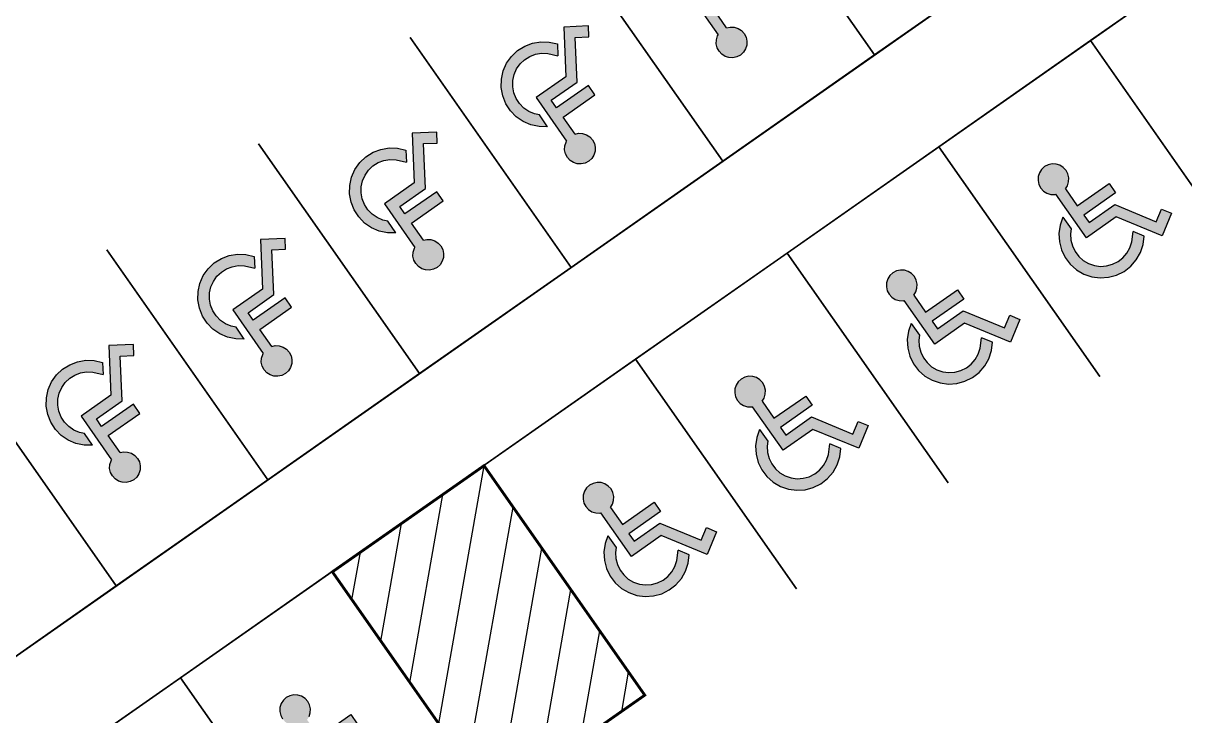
# Model space of a CAD drawing. Header units: millimetres. Extents: x 152904052 to 153933663, y 538271515 to 539240469.
# Drawn here: x 153315721 to 153336424, y 538655400 to 538667745 of the extents above; entities that cross this region are included whole.
import ezdxf

# ---------------------------------------------------------------- set-up
doc = ezdxf.new("R2010")
doc.units = ezdxf.units.MM
doc.layers.add('SCHM', color=9, linetype='Continuous')

msp = doc.modelspace()

# ---------------------------------------------------------------- hatches: boundary and pattern name
at = {"layer": 'SCHM'}
for points in [[(153328523.1, 538667612.7), (153328571.4, 538667559.9), (153328604.5, 538667496.5), (153328620, 538667426.6), (153328616.8, 538667355.1), (153328595.3, 538667286.8), (153328556.9, 538667226.5), (153328504.1, 538667178.1), (153328440.6, 538667145.1), (153328370.8, 538667129.6), (153328299.3, 538667132.7), (153328231, 538667154.2), (153328170.6, 538667192.7), (153328122.3, 538667245.4), (153328089.3, 538667308.9), (153328073.8, 538667378.8), (153328076.9, 538667450.3), (153328098.4, 538667518.5), (153328109.2, 538667535.4), (153327565.5, 538668311.8), (153328097.4, 538668684.3), (153328059.9, 538669570.4), (153328497, 538669589), (153328505.3, 538669394.3), (153328262.7, 538669384.1), (153328296.6, 538668585.9), (153327836.8, 538668264), (153327930.5, 538668130.2), (153328496.7, 538668526.7), (153328612.1, 538668362.1), (153328045.8, 538667965.6), (153328258.7, 538667661.5), (153328323, 538667675.8), (153328394.5, 538667672.7), (153328462.7, 538667651.2)], [(153325819.9, 538665719.9), (153325868.2, 538665667.1), (153325901.3, 538665603.7), (153325916.8, 538665533.8), (153325913.6, 538665462.3), (153325892.1, 538665394), (153325853.7, 538665333.7), (153325800.9, 538665285.3), (153325737.4, 538665252.3), (153325667.6, 538665236.8), (153325596.1, 538665239.9), (153325527.8, 538665261.4), (153325467.4, 538665299.9), (153325419.1, 538665352.6), (153325386, 538665416.1), (153325370.6, 538665486), (153325373.7, 538665557.5), (153325395.2, 538665625.7), (153325405.9, 538665642.6), (153324862.3, 538666419), (153325394.2, 538666791.5), (153325356.7, 538667677.6), (153325793.8, 538667696.2), (153325802.1, 538667501.5), (153325559.5, 538667491.3), (153325593.4, 538666693.1), (153325133.6, 538666371.2), (153325227.3, 538666237.4), (153325793.5, 538666633.9), (153325908.8, 538666469.3), (153325342.6, 538666072.8), (153325555.5, 538665768.7), (153325619.8, 538665783), (153325691.3, 538665779.9), (153325759.5, 538665758.3)], [(153324831.4, 538666129), (153324919.9, 538666110.6), (153325066.7, 538665900.9), (153324916.6, 538665902), (153324769.7, 538665932.6), (153324631.7, 538665991.5), (153324508, 538666076.4), (153324403.4, 538666184), (153324321.9, 538666310), (153324266.9, 538666449.6), (153324240.4, 538666597.3), (153324243.4, 538666747.3), (153324275.9, 538666893.8), (153324336.6, 538667031), (153324423.1, 538667153.6), (153324532, 538667256.8), (153324659.1, 538667336.6), (153324799.3, 538667389.9), (153324947.4, 538667414.5), (153325097.3, 538667409.5), (153325243.4, 538667375.1), (153325252.4, 538667162.5), (153325070.2, 538667205.4), (153324960.9, 538667209.1), (153324853, 538667191.1), (153324750.7, 538667152.4), (153324658.1, 538667094.2), (153324578.7, 538667019), (153324515.7, 538666929.6), (153324471.5, 538666829.6), (153324447.8, 538666722.8), (153324445.6, 538666613.4), (153324464.9, 538666505.8), (153324505, 538666404.1), (153324564.4, 538666312.2), (153324640.6, 538666233.8), (153324730.8, 538666171.9)], [(153323116.7, 538663827.1), (153323165, 538663774.3), (153323198.1, 538663710.8), (153323213.6, 538663641), (153323210.4, 538663569.5), (153323188.9, 538663501.2), (153323150.5, 538663440.9), (153323097.7, 538663392.5), (153323034.2, 538663359.5), (153322964.4, 538663344), (153322892.9, 538663347.1), (153322824.6, 538663368.6), (153322764.2, 538663407.1), (153322715.9, 538663459.8), (153322682.8, 538663523.3), (153322667.4, 538663593.2), (153322670.5, 538663664.7), (153322692, 538663732.9), (153322702.7, 538663749.8), (153322159.1, 538664526.2), (153322691, 538664898.7), (153322653.5, 538665784.8), (153323090.6, 538665803.4), (153323098.9, 538665608.7), (153322856.3, 538665598.4), (153322890.2, 538664800.3), (153322430.4, 538664478.4), (153322524.1, 538664344.6), (153323090.3, 538664741.1), (153323205.6, 538664576.5), (153322639.4, 538664180), (153322852.3, 538663875.9), (153322916.6, 538663890.2), (153322988.1, 538663887.1), (153323056.3, 538663865.5)], [(153322128.2, 538664236.2), (153322216.7, 538664217.8), (153322363.5, 538664008.1), (153322213.4, 538664009.2), (153322066.5, 538664039.8), (153321928.5, 538664098.7), (153321804.8, 538664183.6), (153321700.2, 538664291.2), (153321618.7, 538664417.2), (153321563.7, 538664556.8), (153321537.2, 538664704.5), (153321540.2, 538664854.5), (153321572.7, 538665001), (153321633.4, 538665138.2), (153321719.9, 538665260.8), (153321828.8, 538665364), (153321955.9, 538665443.8), (153322096.1, 538665497.1), (153322244.2, 538665521.7), (153322394.1, 538665516.7), (153322540.2, 538665482.3), (153322549.2, 538665269.7), (153322367, 538665312.6), (153322257.7, 538665316.3), (153322149.8, 538665298.3), (153322047.5, 538665259.5), (153321954.9, 538665201.4), (153321875.5, 538665126.2), (153321812.5, 538665036.8), (153321768.3, 538664936.8), (153321744.6, 538664830), (153321742.4, 538664720.6), (153321761.7, 538664613), (153321801.8, 538664511.3), (153321861.2, 538664419.4), (153321937.4, 538664341), (153322027.6, 538664279.1)], [(153334340.5, 538665057.9), (153334307.5, 538665121.4), (153334259.1, 538665174.2), (153334198.8, 538665212.6), (153334130.5, 538665234.1), (153334059, 538665237.3), (153333989.1, 538665221.8), (153333925.7, 538665188.7), (153333872.9, 538665140.4), (153333834.4, 538665080), (153333812.9, 538665011.8), (153333809.8, 538664940.3), (153333825.3, 538664870.4), (153333858.3, 538664806.9), (153333906.7, 538664754.1), (153333967, 538664715.7), (153334035.3, 538664694.2), (153334106.8, 538664691), (153334126.3, 538664695.4), (153334670, 538663918.9), (153335201.9, 538664291.4), (153336021.8, 538663953), (153336188.7, 538664357.5), (153336008.6, 538664431.8), (153335916, 538664207.4), (153335177.6, 538664512.2), (153334717.8, 538664190.3), (153334624.2, 538664324), (153335190.4, 538664720.5), (153335075.1, 538664885.2), (153334508.9, 538664488.7), (153334296, 538664792.7), (153334331.4, 538664848.3), (153334352.9, 538664916.5), (153334356, 538664988)], [(153334386.9, 538663989.1), (153334399.8, 538664078.6), (153334253, 538664288.2), (153334202.7, 538664146.8), (153334181.3, 538663998.3), (153334189.4, 538663848.5), (153334226.8, 538663703.2), (153334292.1, 538663568.1), (153334382.7, 538663448.5), (153334495, 538663349), (153334624.8, 538663273.6), (153334766.8, 538663225.1), (153334915.5, 538663205.6), (153335065.2, 538663215.7), (153335210, 538663255), (153335344.3, 538663322), (153335462.7, 538663414.1), (153335560.7, 538663527.8), (153335634.5, 538663658.4), (153335681.1, 538663801.1), (153335698.7, 538663950.1), (153335502.1, 538664031.2), (153335480.1, 538663845.3), (153335446.1, 538663741.4), (153335392.3, 538663646.1), (153335320.9, 538663563.3), (153335234.6, 538663496.2), (153335136.7, 538663447.3), (153335031.2, 538663418.6), (153334922.1, 538663411.3), (153334813.6, 538663425.6), (153334710.1, 538663460.9), (153334615.6, 538663515.8), (153334533.7, 538663588.3), (153334467.7, 538663675.5), (153334420.1, 538663774), (153334392.8, 538663879.9)], [(153320413.5, 538661934.3), (153320461.8, 538661881.5), (153320494.9, 538661818), (153320510.4, 538661748.2), (153320507.2, 538661676.7), (153320485.7, 538661608.4), (153320447.3, 538661548.1), (153320394.5, 538661499.7), (153320331, 538661466.7), (153320261.1, 538661451.2), (153320189.7, 538661454.3), (153320121.4, 538661475.8), (153320061, 538661514.3), (153320012.7, 538661567), (153319979.6, 538661630.5), (153319964.2, 538661700.4), (153319967.3, 538661771.9), (153319988.8, 538661840.1), (153319999.5, 538661857), (153319455.9, 538662633.4), (153319987.8, 538663005.9), (153319950.3, 538663892), (153320387.4, 538663910.6), (153320395.7, 538663715.9), (153320153.1, 538663705.6), (153320187, 538662907.5), (153319727.2, 538662585.6), (153319820.9, 538662451.8), (153320387.1, 538662848.3), (153320502.4, 538662683.7), (153319936.2, 538662287.1), (153320149.1, 538661983.1), (153320213.4, 538661997.4), (153320284.9, 538661994.3), (153320353.1, 538661972.7)], [(153319425, 538662343.4), (153319513.5, 538662325), (153319660.3, 538662115.3), (153319510.2, 538662116.4), (153319363.3, 538662147), (153319225.3, 538662205.9), (153319101.6, 538662290.8), (153318997, 538662398.4), (153318915.5, 538662524.4), (153318860.5, 538662664), (153318834, 538662811.7), (153318837, 538662961.7), (153318869.5, 538663108.2), (153318930.2, 538663245.4), (153319016.7, 538663368), (153319125.6, 538663471.2), (153319252.7, 538663551), (153319392.9, 538663604.3), (153319541, 538663628.9), (153319690.9, 538663623.9), (153319837, 538663589.5), (153319846, 538663376.9), (153319663.8, 538663419.8), (153319554.5, 538663423.5), (153319446.6, 538663405.5), (153319344.3, 538663366.7), (153319251.7, 538663308.6), (153319172.3, 538663233.4), (153319109.3, 538663144), (153319065.1, 538663044), (153319041.4, 538662937.2), (153319039.2, 538662827.8), (153319058.5, 538662720.2), (153319098.6, 538662618.5), (153319158, 538662526.6), (153319234.2, 538662448.2), (153319324.4, 538662386.3)], [(153331637.3, 538663165.1), (153331604.3, 538663228.6), (153331555.9, 538663281.4), (153331495.6, 538663319.8), (153331427.3, 538663341.3), (153331355.8, 538663344.4), (153331285.9, 538663329), (153331222.5, 538663295.9), (153331169.7, 538663247.6), (153331131.2, 538663187.2), (153331109.7, 538663119), (153331106.6, 538663047.5), (153331122.1, 538662977.6), (153331155.1, 538662914.1), (153331203.5, 538662861.3), (153331263.8, 538662822.9), (153331332.1, 538662801.4), (153331403.6, 538662798.2), (153331423.1, 538662802.6), (153331966.8, 538662026.1), (153332498.7, 538662398.6), (153333318.6, 538662060.2), (153333485.5, 538662464.7), (153333305.4, 538662539), (153333212.8, 538662314.6), (153332474.4, 538662619.4), (153332014.6, 538662297.5), (153331921, 538662431.2), (153332487.2, 538662827.7), (153332371.9, 538662992.4), (153331805.7, 538662595.9), (153331592.8, 538662899.9), (153331628.2, 538662955.5), (153331649.7, 538663023.7), (153331652.8, 538663095.2)], [(153331683.7, 538662096.3), (153331696.6, 538662185.8), (153331549.8, 538662395.4), (153331499.5, 538662254), (153331478.1, 538662105.5), (153331486.2, 538661955.7), (153331523.6, 538661810.4), (153331588.9, 538661675.3), (153331679.5, 538661555.7), (153331791.8, 538661456.2), (153331921.6, 538661380.8), (153332063.6, 538661332.3), (153332212.3, 538661312.8), (153332362, 538661322.9), (153332506.8, 538661362.2), (153332641.1, 538661429.2), (153332759.5, 538661521.3), (153332857.5, 538661635), (153332931.3, 538661765.6), (153332977.9, 538661908.3), (153332995.5, 538662057.3), (153332798.9, 538662138.4), (153332776.9, 538661952.5), (153332742.9, 538661848.6), (153332689.1, 538661753.3), (153332617.7, 538661670.5), (153332531.4, 538661603.4), (153332433.5, 538661554.5), (153332328, 538661525.8), (153332218.9, 538661518.5), (153332110.4, 538661532.8), (153332006.9, 538661568.1), (153331912.4, 538661623), (153331830.5, 538661695.5), (153331764.5, 538661782.7), (153331716.9, 538661881.2), (153331689.6, 538661987.1)], [(153317710.3, 538660041.5), (153317758.6, 538659988.7), (153317791.7, 538659925.2), (153317807.2, 538659855.4), (153317804, 538659783.9), (153317782.5, 538659715.6), (153317744.1, 538659655.3), (153317691.3, 538659606.9), (153317627.8, 538659573.9), (153317557.9, 538659558.4), (153317486.4, 538659561.5), (153317418.2, 538659583), (153317357.8, 538659621.5), (153317309.5, 538659674.2), (153317276.4, 538659737.7), (153317261, 538659807.6), (153317264.1, 538659879.1), (153317285.6, 538659947.3), (153317296.3, 538659964.2), (153316752.7, 538660740.6), (153317284.6, 538661113.1), (153317247.1, 538661999.2), (153317684.2, 538662017.8), (153317692.5, 538661823.1), (153317449.9, 538661812.8), (153317483.8, 538661014.7), (153317024, 538660692.8), (153317117.7, 538660559), (153317683.9, 538660955.5), (153317799.2, 538660790.8), (153317233, 538660394.3), (153317445.9, 538660090.3), (153317510.2, 538660104.6), (153317581.7, 538660101.5), (153317649.9, 538660079.9)], [(153316721.8, 538660450.6), (153316810.3, 538660432.2), (153316957, 538660222.5), (153316807, 538660223.6), (153316660.1, 538660254.2), (153316522.1, 538660313.1), (153316398.4, 538660398), (153316293.8, 538660505.6), (153316212.3, 538660631.6), (153316157.3, 538660771.2), (153316130.8, 538660918.9), (153316133.8, 538661068.9), (153316166.3, 538661215.4), (153316227, 538661352.6), (153316313.5, 538661475.2), (153316422.4, 538661578.4), (153316549.4, 538661658.2), (153316689.7, 538661711.5), (153316837.8, 538661736), (153316987.7, 538661731.1), (153317133.8, 538661696.7), (153317142.8, 538661484.1), (153316960.6, 538661527), (153316851.3, 538661530.7), (153316743.4, 538661512.7), (153316641.1, 538661473.9), (153316548.5, 538661415.8), (153316469.1, 538661340.6), (153316406.1, 538661251.2), (153316361.9, 538661151.2), (153316338.2, 538661044.4), (153316336, 538660935), (153316355.3, 538660827.4), (153316395.4, 538660725.6), (153316454.7, 538660633.8), (153316531, 538660555.4), (153316621.2, 538660493.5)], [(153328934.1, 538661272.3), (153328901.1, 538661335.8), (153328852.7, 538661388.6), (153328792.4, 538661427), (153328724.1, 538661448.5), (153328652.6, 538661451.6), (153328582.7, 538661436.2), (153328519.3, 538661403.1), (153328466.5, 538661354.8), (153328428, 538661294.4), (153328406.5, 538661226.1), (153328403.4, 538661154.7), (153328418.9, 538661084.8), (153328451.9, 538661021.3), (153328500.3, 538660968.5), (153328560.6, 538660930.1), (153328628.9, 538660908.6), (153328700.4, 538660905.4), (153328719.9, 538660909.8), (153329263.6, 538660133.3), (153329795.5, 538660505.8), (153330615.4, 538660167.4), (153330782.3, 538660571.9), (153330602.2, 538660646.2), (153330509.6, 538660421.8), (153329771.2, 538660726.6), (153329311.4, 538660404.7), (153329217.8, 538660538.4), (153329784, 538660934.9), (153329668.7, 538661099.6), (153329102.4, 538660703.1), (153328889.6, 538661007.1), (153328925, 538661062.7), (153328946.5, 538661130.9), (153328949.6, 538661202.4)], [(153328980.5, 538660203.5), (153328993.4, 538660293), (153328846.6, 538660502.6), (153328796.3, 538660361.2), (153328774.8, 538660212.7), (153328783, 538660062.9), (153328820.4, 538659917.6), (153328885.7, 538659782.5), (153328976.3, 538659662.9), (153329088.6, 538659563.4), (153329218.4, 538659488), (153329360.4, 538659439.5), (153329509.1, 538659420), (153329658.8, 538659430), (153329803.6, 538659469.4), (153329937.9, 538659536.4), (153330056.3, 538659628.5), (153330154.3, 538659742.2), (153330228.1, 538659872.8), (153330274.7, 538660015.5), (153330292.3, 538660164.5), (153330095.7, 538660245.6), (153330073.7, 538660059.7), (153330039.7, 538659955.8), (153329985.9, 538659860.5), (153329914.5, 538659777.7), (153329828.2, 538659710.6), (153329730.3, 538659661.7), (153329624.8, 538659633), (153329515.7, 538659625.7), (153329407.2, 538659640), (153329303.7, 538659675.3), (153329209.2, 538659730.2), (153329127.3, 538659802.7), (153329061.3, 538659889.9), (153329013.7, 538659988.4), (153328986.4, 538660094.3)], [(153326230.9, 538659379.5), (153326197.9, 538659443), (153326149.5, 538659495.8), (153326089.2, 538659534.2), (153326020.9, 538659555.7), (153325949.4, 538659558.8), (153325879.5, 538659543.4), (153325816.1, 538659510.3), (153325763.3, 538659462), (153325724.8, 538659401.6), (153325703.3, 538659333.3), (153325700.2, 538659261.8), (153325715.7, 538659192), (153325748.7, 538659128.5), (153325797.1, 538659075.7), (153325857.4, 538659037.3), (153325925.7, 538659015.8), (153325997.2, 538659012.6), (153326016.7, 538659017), (153326560.4, 538658240.5), (153327092.3, 538658613), (153327912.2, 538658274.6), (153328079.1, 538658679.1), (153327899, 538658753.4), (153327806.4, 538658529), (153327068, 538658833.8), (153326608.2, 538658511.9), (153326514.6, 538658645.6), (153327080.8, 538659042.1), (153326965.5, 538659206.8), (153326399.2, 538658810.3), (153326186.4, 538659114.3), (153326221.8, 538659169.9), (153326243.3, 538659238.1), (153326246.4, 538659309.6)], [(153326277.3, 538658310.7), (153326290.2, 538658400.2), (153326143.4, 538658609.8), (153326093.1, 538658468.4), (153326071.6, 538658319.9), (153326079.8, 538658170.1), (153326117.2, 538658024.8), (153326182.5, 538657889.7), (153326273.1, 538657770.1), (153326385.4, 538657670.6), (153326515.2, 538657595.2), (153326657.2, 538657546.7), (153326805.9, 538657527.2), (153326955.6, 538657537.2), (153327100.4, 538657576.6), (153327234.7, 538657643.6), (153327353.1, 538657735.7), (153327451.1, 538657849.4), (153327524.9, 538657980), (153327571.5, 538658122.7), (153327589.1, 538658271.7), (153327392.5, 538658352.8), (153327370.5, 538658166.9), (153327336.5, 538658063), (153327282.7, 538657967.7), (153327211.3, 538657884.9), (153327125, 538657817.8), (153327027.1, 538657768.9), (153326921.6, 538657740.2), (153326812.5, 538657732.9), (153326704, 538657747.1), (153326600.5, 538657782.5), (153326506, 538657837.4), (153326424.1, 538657909.9), (153326358.1, 538657997.1), (153326310.5, 538658095.6), (153326283.2, 538658201.5)], [(153320824.5, 538655593.9), (153320791.5, 538655657.4), (153320743.1, 538655710.1), (153320682.8, 538655748.6), (153320614.5, 538655770.1), (153320543, 538655773.2), (153320473.1, 538655757.8), (153320409.6, 538655724.7), (153320356.9, 538655676.4), (153320318.4, 538655616), (153320296.9, 538655547.7), (153320293.8, 538655476.2), (153320309.3, 538655406.4), (153320342.3, 538655342.9), (153320390.7, 538655290.1), (153320451, 538655251.7), (153320519.3, 538655230.2), (153320590.8, 538655227), (153320610.3, 538655231.4), (153321154, 538654454.9), (153321685.9, 538654827.4), (153322505.8, 538654489), (153322672.7, 538654893.5), (153322492.6, 538654967.8), (153322400, 538654743.4), (153321661.6, 538655048.2), (153321201.8, 538654726.3), (153321108.2, 538654860), (153321674.4, 538655256.5), (153321559.1, 538655421.2), (153320992.8, 538655024.7), (153320780, 538655328.7), (153320815.4, 538655384.3), (153320836.9, 538655452.5), (153320840, 538655524)]]:
    msp.add_hatch(color=256, dxfattribs=at).paths.add_polyline_path(points)
h = msp.add_hatch(dxfattribs=at)
h.set_pattern_fill('ANSI31', color=256, scale=200, angle=35)
h.set_pattern_definition([(80, (122809884.9, 494497989), (-625.352923, 110.266593), [])])
h.paths.add_polyline_path([(153324096, 538653874.4), (153326799.2, 538655767.2), (153323934.5, 538659858.6), (153321231.2, 538657965.7)])

# ---------------------------------------------------------------- linework, layer by layer
for p, q in [((153327565.5, 538668311.8), (153328109.2, 538667535.4)), ((153328258.7, 538667661.5), (153328045.8, 538667965.6)), ((153325793.8, 538667696.2), (153325356.7, 538667677.6)), ((153325356.7, 538667677.6), (153325394.2, 538666791.5)), ((153325802.1, 538667501.5), (153325793.8, 538667696.2)), ((153328258.7, 538667661.5), (153328323, 538667675.8)), ((153328323, 538667675.8), (153328394.5, 538667672.7)), ((153328394.5, 538667672.7), (153328462.7, 538667651.2)), ((153328462.7, 538667651.2), (153328523.1, 538667612.7)), ((153325559.5, 538667491.3), (153325802.1, 538667501.5)), ((153325593.4, 538666693.1), (153325559.5, 538667491.3)), ((153328073.8, 538667378.8), (153328076.9, 538667450.3)), ((153328076.9, 538667450.3), (153328098.4, 538667518.5)), ((153328098.4, 538667518.5), (153328109.2, 538667535.4)), ((153328523.1, 538667612.7), (153328571.4, 538667559.9)), ((153328571.4, 538667559.9), (153328604.5, 538667496.5)), ((153328604.5, 538667496.5), (153328620, 538667426.6)), ((153324423.1, 538667153.6), (153324532, 538667256.8)), ((153324532, 538667256.8), (153324659.1, 538667336.6)), ((153324659.1, 538667336.6), (153324799.3, 538667389.9)), ((153324799.3, 538667389.9), (153324947.4, 538667414.5)), ((153324947.4, 538667414.5), (153325097.3, 538667409.5)), ((153325097.3, 538667409.5), (153325243.4, 538667375.1)), ((153325243.4, 538667375.1), (153325252.4, 538667162.5)), ((153328089.3, 538667308.9), (153328073.8, 538667378.8)), ((153328122.3, 538667245.4), (153328089.3, 538667308.9)), ((153328170.6, 538667192.7), (153328122.3, 538667245.4)), ((153328556.9, 538667226.5), (153328504.1, 538667178.1)), ((153328595.3, 538667286.8), (153328556.9, 538667226.5)), ((153328616.8, 538667355.1), (153328595.3, 538667286.8)), ((153328620, 538667426.6), (153328616.8, 538667355.1)), ((153324275.9, 538666893.8), (153324336.6, 538667031)), ((153324336.6, 538667031), (153324423.1, 538667153.6)), ((153324515.7, 538666929.6), (153324578.7, 538667019)), ((153324578.7, 538667019), (153324658.1, 538667094.2)), ((153324658.1, 538667094.2), (153324750.7, 538667152.4)), ((153324750.7, 538667152.4), (153324853, 538667191.1)), ((153324853, 538667191.1), (153324960.9, 538667209.1)), ((153324960.9, 538667209.1), (153325070.2, 538667205.4)), ((153325070.2, 538667205.4), (153325252.4, 538667162.5)), ((153328231, 538667154.2), (153328170.6, 538667192.7)), ((153328299.3, 538667132.7), (153328231, 538667154.2)), ((153328370.8, 538667129.6), (153328299.3, 538667132.7)), ((153328440.6, 538667145.1), (153328370.8, 538667129.6)), ((153328504.1, 538667178.1), (153328440.6, 538667145.1)), ((153324243.4, 538666747.3), (153324275.9, 538666893.8)), ((153324447.8, 538666722.8), (153324471.5, 538666829.6)), ((153324471.5, 538666829.6), (153324515.7, 538666929.6)), ((153324240.4, 538666597.3), (153324243.4, 538666747.3)), ((153324445.6, 538666613.4), (153324447.8, 538666722.8)), ((153324464.9, 538666505.8), (153324445.6, 538666613.4)), ((153325394.2, 538666791.5), (153324862.3, 538666419)), ((153325133.6, 538666371.2), (153325593.4, 538666693.1)), ((153325793.5, 538666633.9), (153325227.3, 538666237.4)), ((153325908.8, 538666469.3), (153325793.5, 538666633.9)), ((153324266.9, 538666449.6), (153324240.4, 538666597.3)), ((153324321.9, 538666310), (153324266.9, 538666449.6)), ((153324505, 538666404.1), (153324464.9, 538666505.8)), ((153324564.4, 538666312.2), (153324505, 538666404.1)), ((153324862.3, 538666419), (153325405.9, 538665642.6)), ((153325342.6, 538666072.8), (153325908.8, 538666469.3)), ((153324403.4, 538666184), (153324321.9, 538666310)), ((153324640.6, 538666233.8), (153324564.4, 538666312.2)), ((153324730.8, 538666171.9), (153324640.6, 538666233.8)), ((153325227.3, 538666237.4), (153325133.6, 538666371.2)), ((153324508, 538666076.4), (153324403.4, 538666184)), ((153324631.7, 538665991.5), (153324508, 538666076.4)), ((153324769.7, 538665932.6), (153324631.7, 538665991.5)), ((153324831.4, 538666129), (153324730.8, 538666171.9)), ((153324919.9, 538666110.6), (153324831.4, 538666129)), ((153325066.7, 538665900.9), (153324919.9, 538666110.6)), ((153325555.5, 538665768.7), (153325342.6, 538666072.8)), ((153323090.6, 538665803.4), (153322653.5, 538665784.8)), ((153322653.5, 538665784.8), (153322691, 538664898.7)), ((153323098.9, 538665608.7), (153323090.6, 538665803.4)), ((153324916.6, 538665902), (153324769.7, 538665932.6)), ((153325066.7, 538665900.9), (153324916.6, 538665902)), ((153325555.5, 538665768.7), (153325619.8, 538665783)), ((153325619.8, 538665783), (153325691.3, 538665779.9)), ((153325691.3, 538665779.9), (153325759.5, 538665758.3)), ((153322856.3, 538665598.4), (153323098.9, 538665608.7)), ((153322890.2, 538664800.3), (153322856.3, 538665598.4)), ((153325373.7, 538665557.5), (153325395.2, 538665625.7)), ((153325395.2, 538665625.7), (153325405.9, 538665642.6)), ((153325759.5, 538665758.3), (153325819.9, 538665719.9)), ((153325819.9, 538665719.9), (153325868.2, 538665667.1)), ((153325868.2, 538665667.1), (153325901.3, 538665603.7)), ((153325901.3, 538665603.7), (153325916.8, 538665533.8)), ((153321719.9, 538665260.8), (153321828.8, 538665364)), ((153321828.8, 538665364), (153321955.9, 538665443.8)), ((153321955.9, 538665443.8), (153322096.1, 538665497.1)), ((153322096.1, 538665497.1), (153322244.2, 538665521.7)), ((153322244.2, 538665521.7), (153322394.1, 538665516.7)), ((153322394.1, 538665516.7), (153322540.2, 538665482.3)), ((153322540.2, 538665482.3), (153322549.2, 538665269.7)), ((153325370.6, 538665486), (153325373.7, 538665557.5)), ((153325386, 538665416.1), (153325370.6, 538665486)), ((153325419.1, 538665352.6), (153325386, 538665416.1)), ((153325892.1, 538665394), (153325853.7, 538665333.7)), ((153325913.6, 538665462.3), (153325892.1, 538665394)), ((153325916.8, 538665533.8), (153325913.6, 538665462.3)), ((153321633.4, 538665138.2), (153321719.9, 538665260.8)), ((153321875.5, 538665126.2), (153321954.9, 538665201.4)), ((153321954.9, 538665201.4), (153322047.5, 538665259.5)), ((153322047.5, 538665259.5), (153322149.8, 538665298.3)), ((153322149.8, 538665298.3), (153322257.7, 538665316.3)), ((153322257.7, 538665316.3), (153322367, 538665312.6)), ((153322367, 538665312.6), (153322549.2, 538665269.7)), ((153325467.4, 538665299.9), (153325419.1, 538665352.6)), ((153325527.8, 538665261.4), (153325467.4, 538665299.9)), ((153325596.1, 538665239.9), (153325527.8, 538665261.4)), ((153325667.6, 538665236.8), (153325596.1, 538665239.9)), ((153325737.4, 538665252.3), (153325667.6, 538665236.8)), ((153325800.9, 538665285.3), (153325737.4, 538665252.3)), ((153325853.7, 538665333.7), (153325800.9, 538665285.3)), ((153333925.7, 538665188.7), (153333872.9, 538665140.4)), ((153333989.1, 538665221.8), (153333925.7, 538665188.7)), ((153334059, 538665237.3), (153333989.1, 538665221.8)), ((153334130.5, 538665234.1), (153334059, 538665237.3)), ((153334198.8, 538665212.6), (153334130.5, 538665234.1)), ((153334259.1, 538665174.2), (153334198.8, 538665212.6)), ((153334307.5, 538665121.4), (153334259.1, 538665174.2)), ((153321540.2, 538664854.5), (153321572.7, 538665001)), ((153321572.7, 538665001), (153321633.4, 538665138.2)), ((153321768.3, 538664936.8), (153321812.5, 538665036.8)), ((153321812.5, 538665036.8), (153321875.5, 538665126.2)), ((153333812.9, 538665011.8), (153333809.8, 538664940.3)), ((153333834.4, 538665080), (153333812.9, 538665011.8)), ((153333872.9, 538665140.4), (153333834.4, 538665080)), ((153334340.5, 538665057.9), (153334307.5, 538665121.4)), ((153334356, 538664988), (153334340.5, 538665057.9)), ((153334352.9, 538664916.5), (153334356, 538664988)), ((153321537.2, 538664704.5), (153321540.2, 538664854.5)), ((153321742.4, 538664720.6), (153321744.6, 538664830)), ((153321744.6, 538664830), (153321768.3, 538664936.8)), ((153322691, 538664898.7), (153322159.1, 538664526.2)), ((153322430.4, 538664478.4), (153322890.2, 538664800.3)), ((153323090.3, 538664741.1), (153322524.1, 538664344.6)), ((153323205.6, 538664576.5), (153323090.3, 538664741.1)), ((153333809.8, 538664940.3), (153333825.3, 538664870.4)), ((153333825.3, 538664870.4), (153333858.3, 538664806.9)), ((153333858.3, 538664806.9), (153333906.7, 538664754.1)), ((153333906.7, 538664754.1), (153333967, 538664715.7)), ((153334296, 538664792.7), (153334331.4, 538664848.3)), ((153334296, 538664792.7), (153334508.9, 538664488.7)), ((153334331.4, 538664848.3), (153334352.9, 538664916.5)), ((153334508.9, 538664488.7), (153335075.1, 538664885.2)), ((153335075.1, 538664885.2), (153335190.4, 538664720.5)), ((153321563.7, 538664556.8), (153321537.2, 538664704.5)), ((153321618.7, 538664417.2), (153321563.7, 538664556.8)), ((153321761.7, 538664613), (153321742.4, 538664720.6)), ((153321801.8, 538664511.3), (153321761.7, 538664613)), ((153322639.4, 538664180), (153323205.6, 538664576.5)), ((153333967, 538664715.7), (153334035.3, 538664694.2)), ((153334035.3, 538664694.2), (153334106.8, 538664691)), ((153334106.8, 538664691), (153334126.3, 538664695.4)), ((153334670, 538663918.9), (153334126.3, 538664695.4)), ((153335190.4, 538664720.5), (153334624.2, 538664324)), ((153321700.2, 538664291.2), (153321618.7, 538664417.2)), ((153321861.2, 538664419.4), (153321801.8, 538664511.3)), ((153321937.4, 538664341), (153321861.2, 538664419.4)), ((153322027.6, 538664279.1), (153321937.4, 538664341)), ((153322159.1, 538664526.2), (153322702.7, 538663749.8)), ((153322524.1, 538664344.6), (153322430.4, 538664478.4)), ((153334624.2, 538664324), (153334717.8, 538664190.3)), ((153334717.8, 538664190.3), (153335177.6, 538664512.2)), ((153335177.6, 538664512.2), (153335916, 538664207.4)), ((153335916, 538664207.4), (153336008.6, 538664431.8)), ((153336008.6, 538664431.8), (153336188.7, 538664357.5)), ((153336188.7, 538664357.5), (153336021.8, 538663953)), ((153321804.8, 538664183.6), (153321700.2, 538664291.2)), ((153321928.5, 538664098.7), (153321804.8, 538664183.6)), ((153322128.2, 538664236.2), (153322027.6, 538664279.1)), ((153322216.7, 538664217.8), (153322128.2, 538664236.2)), ((153322363.5, 538664008.1), (153322216.7, 538664217.8)), ((153322852.3, 538663875.9), (153322639.4, 538664180)), ((153334202.7, 538664146.8), (153334181.3, 538663998.3)), ((153334253, 538664288.2), (153334202.7, 538664146.8)), ((153334253, 538664288.2), (153334399.8, 538664078.6)), ((153335201.9, 538664291.4), (153334670, 538663918.9)), ((153336021.8, 538663953), (153335201.9, 538664291.4)), ((153320387.4, 538663910.6), (153319950.3, 538663892)), ((153320395.7, 538663715.9), (153320387.4, 538663910.6)), ((153322066.5, 538664039.8), (153321928.5, 538664098.7)), ((153322213.4, 538664009.2), (153322066.5, 538664039.8)), ((153322363.5, 538664008.1), (153322213.4, 538664009.2)), ((153334181.3, 538663998.3), (153334189.4, 538663848.5)), ((153334399.8, 538664078.6), (153334386.9, 538663989.1)), ((153334386.9, 538663989.1), (153334392.8, 538663879.9)), ((153335480.1, 538663845.3), (153335502.1, 538664031.2)), ((153335698.7, 538663950.1), (153335502.1, 538664031.2)), ((153335681.1, 538663801.1), (153335698.7, 538663950.1)), ((153319950.3, 538663892), (153319987.8, 538663005.9)), ((153320153.1, 538663705.6), (153320395.7, 538663715.9)), ((153320187, 538662907.5), (153320153.1, 538663705.6)), ((153322670.5, 538663664.7), (153322692, 538663732.9)), ((153322692, 538663732.9), (153322702.7, 538663749.8)), ((153322852.3, 538663875.9), (153322916.6, 538663890.2)), ((153322916.6, 538663890.2), (153322988.1, 538663887.1)), ((153322988.1, 538663887.1), (153323056.3, 538663865.5)), ((153323056.3, 538663865.5), (153323116.7, 538663827.1)), ((153323116.7, 538663827.1), (153323165, 538663774.3)), ((153323165, 538663774.3), (153323198.1, 538663710.8)), ((153323198.1, 538663710.8), (153323213.6, 538663641)), ((153334189.4, 538663848.5), (153334226.8, 538663703.2)), ((153334226.8, 538663703.2), (153334292.1, 538663568.1)), ((153334392.8, 538663879.9), (153334420.1, 538663774)), ((153334420.1, 538663774), (153334467.7, 538663675.5)), ((153335392.3, 538663646.1), (153335446.1, 538663741.4)), ((153335446.1, 538663741.4), (153335480.1, 538663845.3)), ((153335634.5, 538663658.4), (153335681.1, 538663801.1)), ((153319125.6, 538663471.2), (153319252.7, 538663551)), ((153319252.7, 538663551), (153319392.9, 538663604.3)), ((153319392.9, 538663604.3), (153319541, 538663628.9)), ((153319541, 538663628.9), (153319690.9, 538663623.9)), ((153319690.9, 538663623.9), (153319837, 538663589.5)), ((153319837, 538663589.5), (153319846, 538663376.9)), ((153322667.4, 538663593.2), (153322670.5, 538663664.7)), ((153322682.8, 538663523.3), (153322667.4, 538663593.2)), ((153322715.9, 538663459.8), (153322682.8, 538663523.3)), ((153323188.9, 538663501.2), (153323150.5, 538663440.9)), ((153323210.4, 538663569.5), (153323188.9, 538663501.2)), ((153323213.6, 538663641), (153323210.4, 538663569.5)), ((153334292.1, 538663568.1), (153334382.7, 538663448.5)), ((153334467.7, 538663675.5), (153334533.7, 538663588.3)), ((153334533.7, 538663588.3), (153334615.6, 538663515.8)), ((153334615.6, 538663515.8), (153334710.1, 538663460.9)), ((153335136.7, 538663447.3), (153335234.6, 538663496.2)), ((153335234.6, 538663496.2), (153335320.9, 538663563.3)), ((153335320.9, 538663563.3), (153335392.3, 538663646.1)), ((153335462.7, 538663414.1), (153335560.7, 538663527.8)), ((153335560.7, 538663527.8), (153335634.5, 538663658.4)), ((153318930.2, 538663245.4), (153319016.7, 538663368)), ((153319016.7, 538663368), (153319125.6, 538663471.2)), ((153319172.3, 538663233.4), (153319251.7, 538663308.6)), ((153319251.7, 538663308.6), (153319344.3, 538663366.7)), ((153319344.3, 538663366.7), (153319446.6, 538663405.5)), ((153319446.6, 538663405.5), (153319554.5, 538663423.5)), ((153319554.5, 538663423.5), (153319663.8, 538663419.8)), ((153319663.8, 538663419.8), (153319846, 538663376.9)), ((153322764.2, 538663407.1), (153322715.9, 538663459.8)), ((153322824.6, 538663368.6), (153322764.2, 538663407.1)), ((153322892.9, 538663347.1), (153322824.6, 538663368.6)), ((153322964.4, 538663344), (153322892.9, 538663347.1)), ((153323034.2, 538663359.5), (153322964.4, 538663344)), ((153323097.7, 538663392.5), (153323034.2, 538663359.5)), ((153323150.5, 538663440.9), (153323097.7, 538663392.5)), ((153331222.5, 538663295.9), (153331169.7, 538663247.6)), ((153331285.9, 538663329), (153331222.5, 538663295.9)), ((153331355.8, 538663344.4), (153331285.9, 538663329)), ((153331427.3, 538663341.3), (153331355.8, 538663344.4)), ((153331495.6, 538663319.8), (153331427.3, 538663341.3)), ((153331555.9, 538663281.4), (153331495.6, 538663319.8)), ((153334382.7, 538663448.5), (153334495, 538663349)), ((153334495, 538663349), (153334624.8, 538663273.6)), ((153334710.1, 538663460.9), (153334813.6, 538663425.6)), ((153334813.6, 538663425.6), (153334922.1, 538663411.3)), ((153334922.1, 538663411.3), (153335031.2, 538663418.6)), ((153335031.2, 538663418.6), (153335136.7, 538663447.3)), ((153335210, 538663255), (153335344.3, 538663322)), ((153335344.3, 538663322), (153335462.7, 538663414.1)), ((153318837, 538662961.7), (153318869.5, 538663108.2)), ((153318869.5, 538663108.2), (153318930.2, 538663245.4)), ((153319065.1, 538663044), (153319109.3, 538663144)), ((153319109.3, 538663144), (153319172.3, 538663233.4)), ((153331109.7, 538663119), (153331106.6, 538663047.5)), ((153331131.2, 538663187.2), (153331109.7, 538663119)), ((153331169.7, 538663247.6), (153331131.2, 538663187.2)), ((153331604.3, 538663228.6), (153331555.9, 538663281.4)), ((153331637.3, 538663165.1), (153331604.3, 538663228.6)), ((153331652.8, 538663095.2), (153331637.3, 538663165.1)), ((153331649.7, 538663023.7), (153331652.8, 538663095.2)), ((153334624.8, 538663273.6), (153334766.8, 538663225.1)), ((153334766.8, 538663225.1), (153334915.5, 538663205.6)), ((153334915.5, 538663205.6), (153335065.2, 538663215.7)), ((153335065.2, 538663215.7), (153335210, 538663255)), ((153318834, 538662811.7), (153318837, 538662961.7)), ((153319039.2, 538662827.8), (153319041.4, 538662937.2)), ((153319041.4, 538662937.2), (153319065.1, 538663044)), ((153319987.8, 538663005.9), (153319455.9, 538662633.4)), ((153319727.2, 538662585.6), (153320187, 538662907.5)), ((153331106.6, 538663047.5), (153331122.1, 538662977.6)), ((153331122.1, 538662977.6), (153331155.1, 538662914.1)), ((153331155.1, 538662914.1), (153331203.5, 538662861.3)), ((153331592.8, 538662899.9), (153331628.2, 538662955.5)), ((153331592.8, 538662899.9), (153331805.7, 538662595.9)), ((153331628.2, 538662955.5), (153331649.7, 538663023.7)), ((153331805.7, 538662595.9), (153332371.9, 538662992.4)), ((153332371.9, 538662992.4), (153332487.2, 538662827.7)), ((153318860.5, 538662664), (153318834, 538662811.7)), ((153319058.5, 538662720.2), (153319039.2, 538662827.8)), ((153319098.6, 538662618.5), (153319058.5, 538662720.2)), ((153320387.1, 538662848.3), (153319820.9, 538662451.8)), ((153319936.2, 538662287.1), (153320502.4, 538662683.7)), ((153320502.4, 538662683.7), (153320387.1, 538662848.3)), ((153331203.5, 538662861.3), (153331263.8, 538662822.9)), ((153331263.8, 538662822.9), (153331332.1, 538662801.4)), ((153331332.1, 538662801.4), (153331403.6, 538662798.2)), ((153331403.6, 538662798.2), (153331423.1, 538662802.6)), ((153331966.8, 538662026.1), (153331423.1, 538662802.6)), ((153332487.2, 538662827.7), (153331921, 538662431.2)), ((153318915.5, 538662524.4), (153318860.5, 538662664)), ((153318997, 538662398.4), (153318915.5, 538662524.4)), ((153319158, 538662526.6), (153319098.6, 538662618.5)), ((153319234.2, 538662448.2), (153319158, 538662526.6)), ((153319455.9, 538662633.4), (153319999.5, 538661857)), ((153319820.9, 538662451.8), (153319727.2, 538662585.6)), ((153332014.6, 538662297.5), (153332474.4, 538662619.4)), ((153332474.4, 538662619.4), (153333212.8, 538662314.6)), ((153333212.8, 538662314.6), (153333305.4, 538662539)), ((153333305.4, 538662539), (153333485.5, 538662464.7)), ((153333485.5, 538662464.7), (153333318.6, 538662060.2)), ((153319101.6, 538662290.8), (153318997, 538662398.4)), ((153319225.3, 538662205.9), (153319101.6, 538662290.8)), ((153319324.4, 538662386.3), (153319234.2, 538662448.2)), ((153319425, 538662343.4), (153319324.4, 538662386.3)), ((153319513.5, 538662325), (153319425, 538662343.4)), ((153319660.3, 538662115.3), (153319513.5, 538662325)), ((153320149.1, 538661983.1), (153319936.2, 538662287.1)), ((153331499.5, 538662254), (153331478.1, 538662105.5)), ((153331549.8, 538662395.4), (153331499.5, 538662254)), ((153331549.8, 538662395.4), (153331696.6, 538662185.8)), ((153331921, 538662431.2), (153332014.6, 538662297.5)), ((153332498.7, 538662398.6), (153331966.8, 538662026.1)), ((153333318.6, 538662060.2), (153332498.7, 538662398.6)), ((153319363.3, 538662147), (153319225.3, 538662205.9)), ((153319510.2, 538662116.4), (153319363.3, 538662147)), ((153319660.3, 538662115.3), (153319510.2, 538662116.4)), ((153331478.1, 538662105.5), (153331486.2, 538661955.7)), ((153331696.6, 538662185.8), (153331683.7, 538662096.3)), ((153331683.7, 538662096.3), (153331689.6, 538661987.1)), ((153332776.9, 538661952.5), (153332798.9, 538662138.4)), ((153332995.5, 538662057.3), (153332798.9, 538662138.4)), ((153332977.9, 538661908.3), (153332995.5, 538662057.3)), ((153317684.2, 538662017.8), (153317247.1, 538661999.2)), ((153317247.1, 538661999.2), (153317284.6, 538661113.1)), ((153317692.5, 538661823.1), (153317684.2, 538662017.8)), ((153319967.3, 538661771.9), (153319988.8, 538661840.1)), ((153319988.8, 538661840.1), (153319999.5, 538661857)), ((153320149.1, 538661983.1), (153320213.4, 538661997.4)), ((153320213.4, 538661997.4), (153320284.9, 538661994.3)), ((153320284.9, 538661994.3), (153320353.1, 538661972.7)), ((153320353.1, 538661972.7), (153320413.5, 538661934.3)), ((153320413.5, 538661934.3), (153320461.8, 538661881.5)), ((153320461.8, 538661881.5), (153320494.9, 538661818)), ((153331486.2, 538661955.7), (153331523.6, 538661810.4)), ((153331689.6, 538661987.1), (153331716.9, 538661881.2)), ((153331716.9, 538661881.2), (153331764.5, 538661782.7)), ((153332689.1, 538661753.3), (153332742.9, 538661848.6)), ((153332742.9, 538661848.6), (153332776.9, 538661952.5)), ((153332931.3, 538661765.6), (153332977.9, 538661908.3)), ((153316422.4, 538661578.4), (153316549.4, 538661658.2)), ((153316549.4, 538661658.2), (153316689.7, 538661711.5)), ((153316689.7, 538661711.5), (153316837.8, 538661736)), ((153316837.8, 538661736), (153316987.7, 538661731.1)), ((153316987.7, 538661731.1), (153317133.8, 538661696.7)), ((153317133.8, 538661696.7), (153317142.8, 538661484.1)), ((153317449.9, 538661812.8), (153317692.5, 538661823.1)), ((153317483.8, 538661014.7), (153317449.9, 538661812.8)), ((153319964.2, 538661700.4), (153319967.3, 538661771.9)), ((153319979.6, 538661630.5), (153319964.2, 538661700.4)), ((153320507.2, 538661676.7), (153320485.7, 538661608.4)), ((153320494.9, 538661818), (153320510.4, 538661748.2)), ((153320510.4, 538661748.2), (153320507.2, 538661676.7)), ((153331523.6, 538661810.4), (153331588.9, 538661675.3)), ((153331588.9, 538661675.3), (153331679.5, 538661555.7)), ((153331764.5, 538661782.7), (153331830.5, 538661695.5)), ((153331830.5, 538661695.5), (153331912.4, 538661623)), ((153332531.4, 538661603.4), (153332617.7, 538661670.5)), ((153332617.7, 538661670.5), (153332689.1, 538661753.3)), ((153332759.5, 538661521.3), (153332857.5, 538661635)), ((153332857.5, 538661635), (153332931.3, 538661765.6)), ((153316227, 538661352.6), (153316313.5, 538661475.2)), ((153316313.5, 538661475.2), (153316422.4, 538661578.4)), ((153316548.5, 538661415.8), (153316641.1, 538661473.9)), ((153316641.1, 538661473.9), (153316743.4, 538661512.7)), ((153316743.4, 538661512.7), (153316851.3, 538661530.7)), ((153316851.3, 538661530.7), (153316960.6, 538661527)), ((153316960.6, 538661527), (153317142.8, 538661484.1)), ((153320012.7, 538661567), (153319979.6, 538661630.5)), ((153320061, 538661514.3), (153320012.7, 538661567)), ((153320121.4, 538661475.8), (153320061, 538661514.3)), ((153320189.7, 538661454.3), (153320121.4, 538661475.8)), ((153320261.1, 538661451.2), (153320189.7, 538661454.3)), ((153320331, 538661466.7), (153320261.1, 538661451.2)), ((153320394.5, 538661499.7), (153320331, 538661466.7)), ((153320447.3, 538661548.1), (153320394.5, 538661499.7)), ((153320485.7, 538661608.4), (153320447.3, 538661548.1)), ((153328582.7, 538661436.2), (153328519.3, 538661403.1)), ((153328652.6, 538661451.6), (153328582.7, 538661436.2)), ((153328724.1, 538661448.5), (153328652.6, 538661451.6)), ((153328792.4, 538661427), (153328724.1, 538661448.5)), ((153328852.7, 538661388.6), (153328792.4, 538661427)), ((153331679.5, 538661555.7), (153331791.8, 538661456.2)), ((153331791.8, 538661456.2), (153331921.6, 538661380.8)), ((153331912.4, 538661623), (153332006.9, 538661568.1)), ((153332006.9, 538661568.1), (153332110.4, 538661532.8)), ((153332110.4, 538661532.8), (153332218.9, 538661518.5)), ((153332218.9, 538661518.5), (153332328, 538661525.8)), ((153332328, 538661525.8), (153332433.5, 538661554.5)), ((153332433.5, 538661554.5), (153332531.4, 538661603.4)), ((153332506.8, 538661362.2), (153332641.1, 538661429.2)), ((153332641.1, 538661429.2), (153332759.5, 538661521.3)), ((153316166.3, 538661215.4), (153316227, 538661352.6)), ((153316361.9, 538661151.2), (153316406.1, 538661251.2)), ((153316406.1, 538661251.2), (153316469.1, 538661340.6)), ((153316469.1, 538661340.6), (153316548.5, 538661415.8)), ((153328406.5, 538661226.1), (153328403.4, 538661154.7)), ((153328428, 538661294.4), (153328406.5, 538661226.1)), ((153328466.5, 538661354.8), (153328428, 538661294.4)), ((153328519.3, 538661403.1), (153328466.5, 538661354.8)), ((153328901.1, 538661335.8), (153328852.7, 538661388.6)), ((153328934.1, 538661272.3), (153328901.1, 538661335.8)), ((153328949.6, 538661202.4), (153328934.1, 538661272.3)), ((153331921.6, 538661380.8), (153332063.6, 538661332.3)), ((153332063.6, 538661332.3), (153332212.3, 538661312.8)), ((153332212.3, 538661312.8), (153332362, 538661322.9)), ((153332362, 538661322.9), (153332506.8, 538661362.2)), ((153316130.8, 538660918.9), (153316133.8, 538661068.9)), ((153316133.8, 538661068.9), (153316166.3, 538661215.4)), ((153316336, 538660935), (153316338.2, 538661044.4)), ((153316338.2, 538661044.4), (153316361.9, 538661151.2)), ((153317284.6, 538661113.1), (153316752.7, 538660740.6)), ((153317024, 538660692.8), (153317483.8, 538661014.7)), ((153328403.4, 538661154.7), (153328418.9, 538661084.8)), ((153328418.9, 538661084.8), (153328451.9, 538661021.3)), ((153328451.9, 538661021.3), (153328500.3, 538660968.5)), ((153328889.6, 538661007.1), (153328925, 538661062.7)), ((153328925, 538661062.7), (153328946.5, 538661130.9)), ((153328946.5, 538661130.9), (153328949.6, 538661202.4)), ((153329102.4, 538660703.1), (153329668.7, 538661099.6)), ((153329668.7, 538661099.6), (153329784, 538660934.9)), ((153316157.3, 538660771.2), (153316130.8, 538660918.9)), ((153316355.3, 538660827.4), (153316336, 538660935)), ((153316395.4, 538660725.6), (153316355.3, 538660827.4)), ((153317683.9, 538660955.5), (153317117.7, 538660559)), ((153317799.2, 538660790.8), (153317683.9, 538660955.5)), ((153328500.3, 538660968.5), (153328560.6, 538660930.1)), ((153328560.6, 538660930.1), (153328628.9, 538660908.6)), ((153328628.9, 538660908.6), (153328700.4, 538660905.4)), ((153328700.4, 538660905.4), (153328719.9, 538660909.8)), ((153329263.6, 538660133.3), (153328719.9, 538660909.8)), ((153328889.6, 538661007.1), (153329102.4, 538660703.1)), ((153329784, 538660934.9), (153329217.8, 538660538.4)), ((153316212.3, 538660631.6), (153316157.3, 538660771.2)), ((153316293.8, 538660505.6), (153316212.3, 538660631.6)), ((153316454.7, 538660633.8), (153316395.4, 538660725.6)), ((153316531, 538660555.4), (153316454.7, 538660633.8)), ((153316752.7, 538660740.6), (153317296.3, 538659964.2)), ((153317117.7, 538660559), (153317024, 538660692.8)), ((153317233, 538660394.3), (153317799.2, 538660790.8)), ((153329311.4, 538660404.7), (153329771.2, 538660726.6)), ((153329771.2, 538660726.6), (153330509.6, 538660421.8)), ((153330509.6, 538660421.8), (153330602.2, 538660646.2)), ((153330602.2, 538660646.2), (153330782.3, 538660571.9)), ((153316398.4, 538660398), (153316293.8, 538660505.6)), ((153316522.1, 538660313.1), (153316398.4, 538660398)), ((153316621.2, 538660493.5), (153316531, 538660555.4)), ((153316721.8, 538660450.6), (153316621.2, 538660493.5)), ((153316810.3, 538660432.2), (153316721.8, 538660450.6)), ((153316957, 538660222.5), (153316810.3, 538660432.2)), ((153317445.9, 538660090.3), (153317233, 538660394.3)), ((153328846.6, 538660502.6), (153328796.3, 538660361.2)), ((153328846.6, 538660502.6), (153328993.4, 538660293)), ((153329217.8, 538660538.4), (153329311.4, 538660404.7)), ((153329795.5, 538660505.8), (153329263.6, 538660133.3)), ((153330615.4, 538660167.4), (153329795.5, 538660505.8)), ((153330782.3, 538660571.9), (153330615.4, 538660167.4)), ((153316660.1, 538660254.2), (153316522.1, 538660313.1)), ((153316807, 538660223.6), (153316660.1, 538660254.2)), ((153316957, 538660222.5), (153316807, 538660223.6)), ((153328796.3, 538660361.2), (153328774.8, 538660212.7)), ((153328774.8, 538660212.7), (153328783, 538660062.9)), ((153328993.4, 538660293), (153328980.5, 538660203.5)), ((153328980.5, 538660203.5), (153328986.4, 538660094.3)), ((153330073.7, 538660059.7), (153330095.7, 538660245.6)), ((153330292.3, 538660164.5), (153330095.7, 538660245.6)), ((153317445.9, 538660090.3), (153317510.2, 538660104.6)), ((153317510.2, 538660104.6), (153317581.7, 538660101.5)), ((153317581.7, 538660101.5), (153317649.9, 538660079.9)), ((153317649.9, 538660079.9), (153317710.3, 538660041.5)), ((153317710.3, 538660041.5), (153317758.6, 538659988.7)), ((153317758.6, 538659988.7), (153317791.7, 538659925.2)), ((153328783, 538660062.9), (153328820.4, 538659917.6)), ((153328986.4, 538660094.3), (153329013.7, 538659988.4)), ((153329013.7, 538659988.4), (153329061.3, 538659889.9)), ((153330039.7, 538659955.8), (153330073.7, 538660059.7)), ((153330228.1, 538659872.8), (153330274.7, 538660015.5)), ((153330274.7, 538660015.5), (153330292.3, 538660164.5)), ((153317261, 538659807.6), (153317264.1, 538659879.1)), ((153317276.4, 538659737.7), (153317261, 538659807.6)), ((153317264.1, 538659879.1), (153317285.6, 538659947.3)), ((153317285.6, 538659947.3), (153317296.3, 538659964.2)), ((153317804, 538659783.9), (153317782.5, 538659715.6)), ((153317791.7, 538659925.2), (153317807.2, 538659855.4)), ((153317807.2, 538659855.4), (153317804, 538659783.9)), ((153328820.4, 538659917.6), (153328885.7, 538659782.5)), ((153328885.7, 538659782.5), (153328976.3, 538659662.9)), ((153329061.3, 538659889.9), (153329127.3, 538659802.7)), ((153329127.3, 538659802.7), (153329209.2, 538659730.2)), ((153329828.2, 538659710.6), (153329914.5, 538659777.7)), ((153329914.5, 538659777.7), (153329985.9, 538659860.5)), ((153329985.9, 538659860.5), (153330039.7, 538659955.8)), ((153330154.3, 538659742.2), (153330228.1, 538659872.8)), ((153317309.5, 538659674.2), (153317276.4, 538659737.7)), ((153317357.8, 538659621.5), (153317309.5, 538659674.2)), ((153317418.2, 538659583), (153317357.8, 538659621.5)), ((153317486.4, 538659561.5), (153317418.2, 538659583)), ((153317557.9, 538659558.4), (153317486.4, 538659561.5)), ((153317627.8, 538659573.9), (153317557.9, 538659558.4)), ((153317691.3, 538659606.9), (153317627.8, 538659573.9)), ((153317744.1, 538659655.3), (153317691.3, 538659606.9)), ((153317782.5, 538659715.6), (153317744.1, 538659655.3)), ((153328976.3, 538659662.9), (153329088.6, 538659563.4)), ((153329088.6, 538659563.4), (153329218.4, 538659488)), ((153329209.2, 538659730.2), (153329303.7, 538659675.3)), ((153329303.7, 538659675.3), (153329407.2, 538659640)), ((153329407.2, 538659640), (153329515.7, 538659625.7)), ((153329515.7, 538659625.7), (153329624.8, 538659633)), ((153329624.8, 538659633), (153329730.3, 538659661.7)), ((153329730.3, 538659661.7), (153329828.2, 538659710.6)), ((153329937.9, 538659536.4), (153330056.3, 538659628.5)), ((153330056.3, 538659628.5), (153330154.3, 538659742.2)), ((153325724.8, 538659401.6), (153325703.3, 538659333.3)), ((153325763.3, 538659462), (153325724.8, 538659401.6)), ((153325816.1, 538659510.3), (153325763.3, 538659462)), ((153325879.5, 538659543.4), (153325816.1, 538659510.3)), ((153325949.4, 538659558.8), (153325879.5, 538659543.4)), ((153326020.9, 538659555.7), (153325949.4, 538659558.8)), ((153326089.2, 538659534.2), (153326020.9, 538659555.7)), ((153326149.5, 538659495.8), (153326089.2, 538659534.2)), ((153326197.9, 538659443), (153326149.5, 538659495.8)), ((153326230.9, 538659379.5), (153326197.9, 538659443)), ((153326246.4, 538659309.6), (153326230.9, 538659379.5)), ((153329218.4, 538659488), (153329360.4, 538659439.5)), ((153329360.4, 538659439.5), (153329509.1, 538659420)), ((153329509.1, 538659420), (153329658.8, 538659430)), ((153329658.8, 538659430), (153329803.6, 538659469.4)), ((153329803.6, 538659469.4), (153329937.9, 538659536.4)), ((153325703.3, 538659333.3), (153325700.2, 538659261.8)), ((153325700.2, 538659261.8), (153325715.7, 538659192)), ((153325715.7, 538659192), (153325748.7, 538659128.5)), ((153326186.4, 538659114.3), (153326221.8, 538659169.9)), ((153326221.8, 538659169.9), (153326243.3, 538659238.1)), ((153326243.3, 538659238.1), (153326246.4, 538659309.6)), ((153326399.2, 538658810.3), (153326965.5, 538659206.8)), ((153326965.5, 538659206.8), (153327080.8, 538659042.1)), ((153325748.7, 538659128.5), (153325797.1, 538659075.7)), ((153325797.1, 538659075.7), (153325857.4, 538659037.3)), ((153325857.4, 538659037.3), (153325925.7, 538659015.8)), ((153325925.7, 538659015.8), (153325997.2, 538659012.6)), ((153325997.2, 538659012.6), (153326016.7, 538659017)), ((153326560.4, 538658240.5), (153326016.7, 538659017)), ((153326186.4, 538659114.3), (153326399.2, 538658810.3)), ((153327080.8, 538659042.1), (153326514.6, 538658645.6)), ((153326608.2, 538658511.9), (153327068, 538658833.8)), ((153327068, 538658833.8), (153327806.4, 538658529)), ((153327806.4, 538658529), (153327899, 538658753.4)), ((153327899, 538658753.4), (153328079.1, 538658679.1)), ((153326143.4, 538658609.8), (153326093.1, 538658468.4)), ((153326143.4, 538658609.8), (153326290.2, 538658400.2)), ((153326514.6, 538658645.6), (153326608.2, 538658511.9)), ((153327092.3, 538658613), (153326560.4, 538658240.5)), ((153327912.2, 538658274.6), (153327092.3, 538658613)), ((153328079.1, 538658679.1), (153327912.2, 538658274.6)), ((153326093.1, 538658468.4), (153326071.6, 538658319.9)), ((153326071.6, 538658319.9), (153326079.8, 538658170.1)), ((153326290.2, 538658400.2), (153326277.3, 538658310.7)), ((153327370.5, 538658166.9), (153327392.5, 538658352.8)), ((153327589.1, 538658271.7), (153327392.5, 538658352.8)), ((153326079.8, 538658170.1), (153326117.2, 538658024.8)), ((153326277.3, 538658310.7), (153326283.2, 538658201.5)), ((153326283.2, 538658201.5), (153326310.5, 538658095.6)), ((153327336.5, 538658063), (153327370.5, 538658166.9)), ((153327524.9, 538657980), (153327571.5, 538658122.7)), ((153327571.5, 538658122.7), (153327589.1, 538658271.7)), ((153326117.2, 538658024.8), (153326182.5, 538657889.7)), ((153326310.5, 538658095.6), (153326358.1, 538657997.1)), ((153326358.1, 538657997.1), (153326424.1, 538657909.9)), ((153326424.1, 538657909.9), (153326506, 538657837.4)), ((153327211.3, 538657884.9), (153327282.7, 538657967.7)), ((153327282.7, 538657967.7), (153327336.5, 538658063)), ((153327451.1, 538657849.4), (153327524.9, 538657980)), ((153326182.5, 538657889.7), (153326273.1, 538657770.1)), ((153326273.1, 538657770.1), (153326385.4, 538657670.6)), ((153326506, 538657837.4), (153326600.5, 538657782.5)), ((153326600.5, 538657782.5), (153326704, 538657747.1)), ((153326704, 538657747.1), (153326812.5, 538657732.9)), ((153326812.5, 538657732.9), (153326921.6, 538657740.2)), ((153326921.6, 538657740.2), (153327027.1, 538657768.9)), ((153327027.1, 538657768.9), (153327125, 538657817.8)), ((153327125, 538657817.8), (153327211.3, 538657884.9)), ((153327234.7, 538657643.6), (153327353.1, 538657735.7)), ((153327353.1, 538657735.7), (153327451.1, 538657849.4)), ((153326385.4, 538657670.6), (153326515.2, 538657595.2)), ((153326515.2, 538657595.2), (153326657.2, 538657546.7)), ((153326657.2, 538657546.7), (153326805.9, 538657527.2)), ((153326805.9, 538657527.2), (153326955.6, 538657537.2)), ((153326955.6, 538657537.2), (153327100.4, 538657576.6)), ((153327100.4, 538657576.6), (153327234.7, 538657643.6)), ((153320356.9, 538655676.4), (153320318.4, 538655616)), ((153320409.6, 538655724.7), (153320356.9, 538655676.4)), ((153320473.1, 538655757.8), (153320409.6, 538655724.7)), ((153320543, 538655773.2), (153320473.1, 538655757.8)), ((153320614.5, 538655770.1), (153320543, 538655773.2)), ((153320682.8, 538655748.6), (153320614.5, 538655770.1)), ((153320743.1, 538655710.1), (153320682.8, 538655748.6)), ((153320791.5, 538655657.4), (153320743.1, 538655710.1)), ((153320824.5, 538655593.9), (153320791.5, 538655657.4)), ((153320296.9, 538655547.7), (153320293.8, 538655476.2)), ((153320293.8, 538655476.2), (153320309.3, 538655406.4)), ((153320318.4, 538655616), (153320296.9, 538655547.7)), ((153320815.4, 538655384.3), (153320836.9, 538655452.5)), ((153320840, 538655524), (153320824.5, 538655593.9)), ((153320836.9, 538655452.5), (153320840, 538655524)), ((153320992.8, 538655024.7), (153321559.1, 538655421.2)), ((153321559.1, 538655421.2), (153321674.4, 538655256.5)), ((153320309.3, 538655406.4), (153320342.3, 538655342.9))]:
    msp.add_line(p, q, dxfattribs=at)
at = {"layer": 'SCHM', "ltscale": 0.0008}
msp.add_lwpolyline([(153341837.2, 538667852.2, -1), (153339584.5, 538666274.8), (153337447.9, 538669326.2), (153211134.7, 538580880.7), (153213271.3, 538577829.3, -1), (153211018.6, 538576252), (153205598.3, 538583993, -1), (153207851, 538585570.3), (153209987.5, 538582519), (153336300.8, 538670964.5), (153334164.2, 538674015.8, -1), (153336416.9, 538675593.2)], format="xyb", close=True, dxfattribs=at)
at = {"layer": 'SCHM'}
for points in [[(153330729.4, 538673167.8), (153333597.3, 538669072), (153330894.1, 538667179.2), (153328026.2, 538671275)], [(153328026.2, 538671275), (153330894.1, 538667179.2), (153328190.9, 538665286.4), (153325323, 538669382.2)], [(153325323, 538669382.2), (153328190.9, 538665286.4), (153325487.7, 538663393.6), (153322619.8, 538667489.4)], [(153340315.2, 538665231.3), (153337447.3, 538669327), (153334744.1, 538667434.2), (153337612, 538663338.5)], [(153322619.8, 538667489.4), (153325487.7, 538663393.6), (153322784.5, 538661500.8), (153319916.6, 538665596.6)], [(153337612, 538663338.5), (153334744.1, 538667434.2), (153332040.9, 538665541.4), (153334908.8, 538661445.7)], [(153319916.6, 538665596.6), (153322784.5, 538661500.8), (153320081.3, 538659608), (153317213.4, 538663703.8)], [(153334908.8, 538661445.7), (153332040.9, 538665541.4), (153329337.7, 538663648.6), (153332205.6, 538659552.9)], [(153317213.4, 538663703.8), (153320081.3, 538659608), (153317378.1, 538657715.2), (153314510.2, 538661811)], [(153332205.6, 538659552.9), (153329337.7, 538663648.6), (153326634.5, 538661755.8), (153329502.4, 538657660.1)], [(153314510.2, 538661811), (153317378.1, 538657715.2), (153314674.9, 538655822.4), (153311807, 538659918.2)], [(153329502.4, 538657660.1), (153326634.5, 538661755.8), (153323931.3, 538659863), (153326799.2, 538655767.2)], [(153324096, 538653874.4), (153321228.1, 538657970.2), (153318524.9, 538656077.4), (153321392.8, 538651981.6)], [(153321392.8, 538651981.6), (153318524.9, 538656077.4), (153315821.7, 538654184.6), (153318689.6, 538650088.8)]]:
    msp.add_lwpolyline(points, dxfattribs=at)
at = {"layer": 'SCHM', "const_width": 50}
msp.add_lwpolyline([(153324096, 538653874.4), (153326799.2, 538655767.2), (153323934.5, 538659858.6), (153321231.2, 538657965.7)], close=True, dxfattribs=at)

doc.saveas('drawing.dxf')
